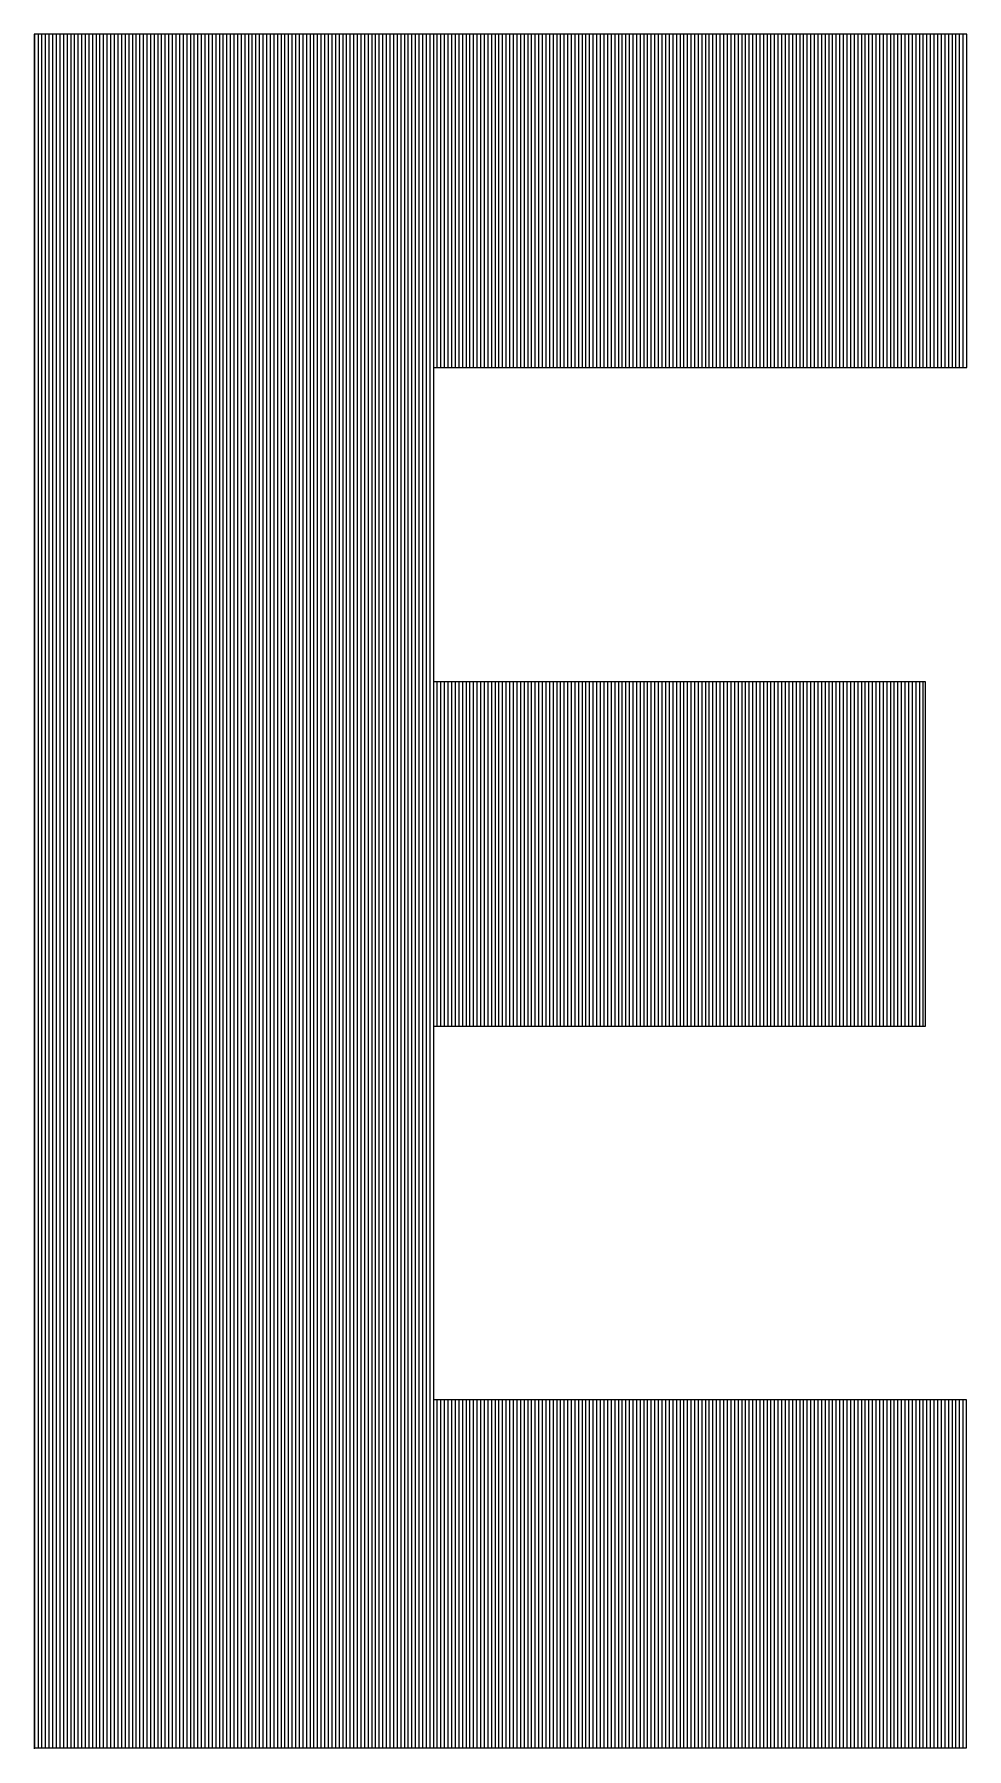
# Model space of a CAD drawing. Header units: millimetres. Extents: x 2 to 846, y 5 to 599.
# Drawn here: x 730.927 to 732.276, y 67.163 to 69.642 of the extents above; entities that cross this region are included whole.
import ezdxf

# ---------------------------------------------------------------- set-up
doc = ezdxf.new("R2010")
doc.units = ezdxf.units.MM
doc.linetypes.add('XKITLINE00', pattern=[0])
doc.layers.add('Outro tipo de objeto', color=7, linetype='Continuous', lineweight=0)

msp = doc.modelspace()

# ---------------------------------------------------------------- linework, layer by layer
at = {"layer": 'Outro tipo de objeto', "color": 7, "linetype": 'XKITLINE00', "lineweight": 0}
for p, q in [((732.2756, 69.6425), (730.9267, 69.6425)), ((730.9267, 69.6425), (730.9267, 67.1631)), ((730.9271, 69.642), (730.9271, 67.1643)), ((730.9273, 67.1643), (730.9273, 69.6425)), ((730.9326, 67.1643), (730.9326, 69.6425)), ((730.9378, 67.1643), (730.9378, 69.6425)), ((730.943, 67.1643), (730.943, 69.6425)), ((730.9483, 67.1643), (730.9483, 69.6425)), ((730.9535, 67.1643), (730.9535, 69.6425)), ((730.9588, 67.1643), (730.9588, 69.6425)), ((730.9588, 67.1643), (730.9588, 69.6425)), ((730.964, 67.1643), (730.964, 69.6425)), ((730.9693, 67.1643), (730.9693, 69.6425)), ((730.9745, 67.1643), (730.9745, 69.6425)), ((730.9798, 67.1643), (730.9798, 69.6425)), ((730.985, 67.1643), (730.985, 69.6425)), ((730.9903, 67.1643), (730.9903, 69.6425)), ((730.9955, 67.1643), (730.9955, 69.6425)), ((731.0008, 67.1643), (731.0008, 69.6425)), ((731.006, 67.1643), (731.006, 69.6425)), ((731.0113, 67.1643), (731.0113, 69.6425)), ((731.0165, 67.1643), (731.0165, 69.6425)), ((731.0217, 67.1643), (731.0217, 69.6425)), ((731.027, 67.1643), (731.027, 69.6425)), ((731.0322, 67.1643), (731.0322, 69.6425)), ((731.0375, 67.1643), (731.0375, 69.6425)), ((731.0427, 67.1643), (731.0427, 69.6425)), ((731.048, 67.1643), (731.048, 69.6425)), ((731.0532, 67.1643), (731.0532, 69.6425)), ((731.0585, 67.1643), (731.0585, 69.6425)), ((731.0637, 67.1643), (731.0637, 69.6425)), ((731.069, 67.1643), (731.069, 69.6425)), ((731.0742, 67.1643), (731.0742, 69.6425)), ((731.0795, 67.1643), (731.0795, 69.6425)), ((731.0847, 67.1643), (731.0847, 69.6425)), ((731.09, 67.1643), (731.09, 69.6425)), ((731.0952, 67.1643), (731.0952, 69.6425)), ((731.1005, 67.1643), (731.1005, 69.6425)), ((731.1057, 67.1643), (731.1057, 69.6425)), ((731.1109, 67.1643), (731.1109, 69.6425)), ((731.1162, 67.1643), (731.1162, 69.6425)), ((731.1214, 67.1643), (731.1214, 69.6425)), ((731.1267, 67.1643), (731.1267, 69.6425)), ((731.1319, 67.1643), (731.1319, 69.6425)), ((731.1372, 67.1643), (731.1372, 69.6425)), ((731.1424, 67.1643), (731.1424, 69.6425)), ((731.1477, 67.1643), (731.1477, 69.6425)), ((731.1529, 67.1643), (731.1529, 69.6425)), ((731.1582, 67.1643), (731.1582, 69.6425)), ((731.1634, 67.1643), (731.1634, 69.6425)), ((731.1687, 67.1643), (731.1687, 69.6425)), ((731.1739, 67.1643), (731.1739, 69.6425)), ((731.1792, 67.1643), (731.1792, 69.6425)), ((731.1844, 67.1643), (731.1844, 69.6425)), ((731.1896, 67.1643), (731.1896, 69.6425)), ((731.1949, 67.1643), (731.1949, 69.6425)), ((731.2001, 67.1643), (731.2001, 69.6425)), ((731.2054, 67.1643), (731.2054, 69.6425)), ((731.2106, 67.1643), (731.2106, 69.6425)), ((731.2159, 67.1643), (731.2159, 69.6425)), ((731.2211, 67.1643), (731.2211, 69.6425)), ((731.2264, 67.1643), (731.2264, 69.6425)), ((731.2316, 67.1643), (731.2316, 69.6425)), ((731.2369, 67.1643), (731.2369, 69.6425)), ((731.2421, 67.1643), (731.2421, 69.6425)), ((731.2474, 67.1643), (731.2474, 69.6425)), ((731.2526, 67.1643), (731.2526, 69.6425)), ((731.2579, 67.1643), (731.2579, 69.6425)), ((731.2631, 67.1643), (731.2631, 69.6425)), ((731.2684, 67.1643), (731.2684, 69.6425)), ((731.2736, 67.1643), (731.2736, 69.6425)), ((731.2788, 67.1643), (731.2788, 69.6425)), ((731.2841, 67.1643), (731.2841, 69.6425)), ((731.2893, 67.1643), (731.2893, 69.6425)), ((731.2946, 67.1643), (731.2946, 69.6425)), ((731.2998, 67.1643), (731.2998, 69.6425)), ((731.3051, 67.1643), (731.3051, 69.6425)), ((731.3103, 67.1643), (731.3103, 69.6425)), ((731.3156, 67.1643), (731.3156, 69.6425)), ((731.3208, 67.1643), (731.3208, 69.6425)), ((731.3261, 67.1643), (731.3261, 69.6425)), ((731.3313, 67.1643), (731.3313, 69.6425)), ((731.3366, 67.1643), (731.3366, 69.6425)), ((731.3418, 67.1643), (731.3418, 69.6425)), ((731.3471, 67.1643), (731.3471, 69.6425)), ((731.3523, 67.1643), (731.3523, 69.6425)), ((731.3576, 67.1643), (731.3576, 69.6425)), ((731.3628, 67.1643), (731.3628, 69.6425)), ((731.368, 67.1643), (731.368, 69.6425)), ((731.3733, 67.1643), (731.3733, 69.6425)), ((731.3785, 67.1643), (731.3785, 69.6425)), ((731.3838, 67.1643), (731.3838, 69.6425)), ((731.389, 67.1643), (731.389, 69.6425)), ((731.3943, 67.1643), (731.3943, 69.6425)), ((731.3995, 67.1643), (731.3995, 69.6425)), ((731.4048, 67.1643), (731.4048, 69.6425)), ((731.41, 67.1643), (731.41, 69.6425)), ((731.4153, 67.1643), (731.4153, 69.6425)), ((731.4205, 67.1643), (731.4205, 69.6425)), ((731.4258, 67.1643), (731.4258, 69.6425)), ((731.431, 67.1643), (731.431, 69.6425)), ((731.4363, 67.1643), (731.4363, 69.6425)), ((731.4415, 67.1643), (731.4415, 69.6425)), ((731.4467, 67.1643), (731.4467, 69.6425)), ((731.452, 67.1643), (731.452, 69.6425)), ((731.4572, 67.1643), (731.4572, 69.6425)), ((731.4625, 67.1643), (731.4625, 69.6425)), ((731.4677, 67.1643), (731.4677, 69.6425)), ((731.473, 67.1643), (731.473, 69.6425)), ((731.4782, 67.1643), (731.4782, 69.6425)), ((731.4835, 67.1643), (731.4835, 69.6425)), ((731.4887, 67.1643), (731.4887, 69.6425)), ((731.494, 67.1643), (731.494, 69.6425)), ((731.4992, 67.1643), (731.4992, 69.6425)), ((731.5045, 67.1643), (731.5045, 69.6425)), ((731.5097, 69.1607), (731.5097, 69.6425)), ((731.5097, 69.6425), (731.5097, 69.6425)), ((731.515, 69.1607), (731.515, 69.6425)), ((731.515, 69.6425), (731.515, 69.6425)), ((731.5202, 69.1607), (731.5202, 69.6425)), ((731.5202, 69.6425), (731.5202, 69.6425)), ((731.5255, 69.1607), (731.5255, 69.6425)), ((731.5255, 69.6425), (731.5255, 69.6425)), ((731.5307, 69.1607), (731.5307, 69.6425)), ((731.5307, 69.6425), (731.5307, 69.6425)), ((731.5359, 69.1607), (731.5359, 69.6425)), ((731.5359, 69.6425), (731.5359, 69.6425)), ((731.5412, 69.1607), (731.5412, 69.6425)), ((731.5412, 69.6425), (731.5412, 69.6425)), ((731.5464, 69.1607), (731.5464, 69.6425)), ((731.5464, 69.6425), (731.5464, 69.6425)), ((731.5517, 69.1607), (731.5517, 69.6425)), ((731.5517, 69.6425), (731.5517, 69.6425)), ((731.5569, 69.1607), (731.5569, 69.6425)), ((731.5569, 69.6425), (731.5569, 69.6425)), ((731.5622, 69.1607), (731.5622, 69.6425)), ((731.5622, 69.6425), (731.5622, 69.6425)), ((731.5674, 69.1607), (731.5674, 69.6425)), ((731.5674, 69.6425), (731.5674, 69.6425)), ((731.5727, 69.1607), (731.5727, 69.6425)), ((731.5727, 69.6425), (731.5727, 69.6425)), ((731.5779, 69.1607), (731.5779, 69.6425)), ((731.5779, 69.6425), (731.5779, 69.6425)), ((731.5832, 69.1607), (731.5832, 69.6425)), ((731.5832, 69.6425), (731.5832, 69.6425)), ((731.5884, 69.1607), (731.5884, 69.6425)), ((731.5884, 69.6425), (731.5884, 69.6425)), ((731.5937, 69.1607), (731.5937, 69.6425)), ((731.5937, 69.6425), (731.5937, 69.6425)), ((731.5989, 69.1607), (731.5989, 69.6425)), ((731.5989, 69.6425), (731.5989, 69.6425)), ((731.6042, 69.1607), (731.6042, 69.6425)), ((731.6042, 69.6425), (731.6042, 69.6425)), ((731.6094, 69.1607), (731.6094, 69.6425)), ((731.6094, 69.6425), (731.6094, 69.6425)), ((731.6146, 69.1607), (731.6146, 69.6425)), ((731.6146, 69.6425), (731.6146, 69.6425)), ((731.6199, 69.1607), (731.6199, 69.6425)), ((731.6199, 69.6425), (731.6199, 69.6425)), ((731.6251, 69.1607), (731.6251, 69.6425)), ((731.6251, 69.6425), (731.6251, 69.6425)), ((731.6304, 69.1607), (731.6304, 69.6425)), ((731.6304, 69.6425), (731.6304, 69.6425)), ((731.6356, 69.1607), (731.6356, 69.6425)), ((731.6356, 69.6425), (731.6356, 69.6425)), ((731.6409, 69.1607), (731.6409, 69.6425)), ((731.6409, 69.6425), (731.6409, 69.6425)), ((731.6461, 69.1607), (731.6461, 69.6425)), ((731.6461, 69.6425), (731.6461, 69.6425)), ((731.6514, 69.1607), (731.6514, 69.6425)), ((731.6514, 69.6425), (731.6514, 69.6425)), ((731.6566, 69.1607), (731.6566, 69.6425)), ((731.6566, 69.6425), (731.6566, 69.6425)), ((731.6619, 69.1607), (731.6619, 69.6425)), ((731.6619, 69.6425), (731.6619, 69.6425)), ((731.6671, 69.1607), (731.6671, 69.6425)), ((731.6671, 69.6425), (731.6671, 69.6425)), ((731.6724, 69.1607), (731.6724, 69.6425)), ((731.6724, 69.6425), (731.6724, 69.6425)), ((731.6776, 69.1607), (731.6776, 69.6425)), ((731.6776, 69.6425), (731.6776, 69.6425)), ((731.6829, 69.1607), (731.6829, 69.6425)), ((731.6829, 69.6425), (731.6829, 69.6425)), ((731.6881, 69.1607), (731.6881, 69.6425)), ((731.6881, 69.6425), (731.6881, 69.6425)), ((731.6934, 69.1607), (731.6934, 69.6425)), ((731.6934, 69.6425), (731.6934, 69.6425)), ((731.6986, 69.1607), (731.6986, 69.6425)), ((731.6986, 69.6425), (731.6986, 69.6425)), ((731.7038, 69.1607), (731.7038, 69.6425)), ((731.7038, 69.6425), (731.7038, 69.6425)), ((731.7091, 69.1607), (731.7091, 69.6425)), ((731.7091, 69.6425), (731.7091, 69.6425)), ((731.7143, 69.1607), (731.7143, 69.6425)), ((731.7143, 69.6425), (731.7143, 69.6425)), ((731.7196, 69.1607), (731.7196, 69.6425)), ((731.7196, 69.6425), (731.7196, 69.6425)), ((731.7248, 69.1607), (731.7248, 69.6425)), ((731.7248, 69.6425), (731.7248, 69.6425)), ((731.7301, 69.1607), (731.7301, 69.6425)), ((731.7301, 69.6425), (731.7301, 69.6425)), ((731.7353, 69.1607), (731.7353, 69.6425)), ((731.7353, 69.6425), (731.7353, 69.6425)), ((731.7406, 69.1607), (731.7406, 69.6425)), ((731.7406, 69.6425), (731.7406, 69.6425)), ((731.7458, 69.1607), (731.7458, 69.6425)), ((731.7458, 69.6425), (731.7458, 69.6425)), ((731.7511, 69.1607), (731.7511, 69.6425)), ((731.7511, 69.6425), (731.7511, 69.6425)), ((731.7563, 69.1607), (731.7563, 69.6425)), ((731.7563, 69.6425), (731.7563, 69.6425)), ((731.7616, 69.1607), (731.7616, 69.6425)), ((731.7616, 69.6425), (731.7616, 69.6425)), ((731.7668, 69.1607), (731.7668, 69.6425)), ((731.7668, 69.6425), (731.7668, 69.6425)), ((731.7721, 69.1607), (731.7721, 69.6425)), ((731.7721, 69.6425), (731.7721, 69.6425)), ((731.7773, 69.1607), (731.7773, 69.6425)), ((731.7773, 69.6425), (731.7773, 69.6425)), ((731.7826, 69.1607), (731.7826, 69.6425)), ((731.7826, 69.6425), (731.7826, 69.6425)), ((731.7878, 69.1607), (731.7878, 69.6425)), ((731.7878, 69.6425), (731.7878, 69.6425)), ((731.793, 69.1607), (731.793, 69.6425)), ((731.793, 69.6425), (731.793, 69.6425)), ((731.7983, 69.1607), (731.7983, 69.6425)), ((731.7983, 69.6425), (731.7983, 69.6425)), ((731.8035, 69.1607), (731.8035, 69.6425)), ((731.8035, 69.6425), (731.8035, 69.6425)), ((731.8088, 69.1607), (731.8088, 69.6425)), ((731.8088, 69.6425), (731.8088, 69.6425)), ((731.814, 69.1607), (731.814, 69.6425)), ((731.814, 69.6425), (731.814, 69.6425)), ((731.8193, 69.1607), (731.8193, 69.6425)), ((731.8193, 69.6425), (731.8193, 69.6425)), ((731.8245, 69.1607), (731.8245, 69.6425)), ((731.8245, 69.6425), (731.8245, 69.6425)), ((731.8298, 69.1607), (731.8298, 69.6425)), ((731.8298, 69.6425), (731.8298, 69.6425)), ((731.835, 69.1607), (731.835, 69.6425)), ((731.835, 69.6425), (731.835, 69.6425)), ((731.8403, 69.1607), (731.8403, 69.6425)), ((731.8403, 69.6425), (731.8403, 69.6425)), ((731.8455, 69.1607), (731.8455, 69.6425)), ((731.8455, 69.6425), (731.8455, 69.6425)), ((731.8508, 69.1607), (731.8508, 69.6425)), ((731.8508, 69.6425), (731.8508, 69.6425)), ((731.856, 69.1607), (731.856, 69.6425)), ((731.856, 69.6425), (731.856, 69.6425)), ((731.8613, 69.1607), (731.8613, 69.6425)), ((731.8613, 69.6425), (731.8613, 69.6425)), ((731.8665, 69.1607), (731.8665, 69.6425)), ((731.8665, 69.6425), (731.8665, 69.6425)), ((731.8717, 69.1607), (731.8717, 69.6425)), ((731.8717, 69.6425), (731.8717, 69.6425)), ((731.877, 69.1607), (731.877, 69.6425)), ((731.877, 69.6425), (731.877, 69.6425)), ((731.8822, 69.1607), (731.8822, 69.6425)), ((731.8822, 69.6425), (731.8822, 69.6425)), ((731.8875, 69.1607), (731.8875, 69.6425)), ((731.8875, 69.6425), (731.8875, 69.6425)), ((731.8927, 69.1607), (731.8927, 69.6425)), ((731.8927, 69.6425), (731.8927, 69.6425)), ((731.898, 69.1607), (731.898, 69.6425)), ((731.898, 69.6425), (731.898, 69.6425)), ((731.9032, 69.1607), (731.9032, 69.6425)), ((731.9032, 69.6425), (731.9032, 69.6425)), ((731.9085, 69.1607), (731.9085, 69.6425)), ((731.9085, 69.6425), (731.9085, 69.6425)), ((731.9137, 69.1607), (731.9137, 69.6425)), ((731.9137, 69.6425), (731.9137, 69.6425)), ((731.919, 69.1607), (731.919, 69.6425)), ((731.919, 69.6425), (731.919, 69.6425)), ((731.9242, 69.1607), (731.9242, 69.6425)), ((731.9242, 69.6425), (731.9242, 69.6425)), ((731.9295, 69.1607), (731.9295, 69.6425)), ((731.9295, 69.6425), (731.9295, 69.6425)), ((731.9347, 69.1607), (731.9347, 69.6425)), ((731.9347, 69.6425), (731.9347, 69.6425)), ((731.94, 69.1607), (731.94, 69.6425)), ((731.94, 69.6425), (731.94, 69.6425)), ((731.9452, 69.1607), (731.9452, 69.6425)), ((731.9452, 69.6425), (731.9452, 69.6425)), ((731.9505, 69.1607), (731.9505, 69.6425)), ((731.9505, 69.6425), (731.9505, 69.6425)), ((731.9557, 69.1607), (731.9557, 69.6425)), ((731.9557, 69.6425), (731.9557, 69.6425)), ((731.9609, 69.1607), (731.9609, 69.6425)), ((731.9609, 69.6425), (731.9609, 69.6425)), ((731.9662, 69.1607), (731.9662, 69.6425)), ((731.9662, 69.6425), (731.9662, 69.6425)), ((731.9714, 69.1607), (731.9714, 69.6425)), ((731.9714, 69.6425), (731.9714, 69.6425)), ((731.9767, 69.1607), (731.9767, 69.6425)), ((731.9767, 69.6425), (731.9767, 69.6425)), ((731.9819, 69.1607), (731.9819, 69.6425)), ((731.9819, 69.6425), (731.9819, 69.6425)), ((731.9872, 69.1607), (731.9872, 69.6425)), ((731.9872, 69.6425), (731.9872, 69.6425)), ((731.9924, 69.1607), (731.9924, 69.6425)), ((731.9924, 69.6425), (731.9924, 69.6425)), ((731.9977, 69.1607), (731.9977, 69.6425)), ((731.9977, 69.6425), (731.9977, 69.6425)), ((732.0029, 69.1607), (732.0029, 69.6425)), ((732.0029, 69.6425), (732.0029, 69.6425)), ((732.0082, 69.1607), (732.0082, 69.6425)), ((732.0082, 69.6425), (732.0082, 69.6425)), ((732.0134, 69.1607), (732.0134, 69.6425)), ((732.0134, 69.6425), (732.0134, 69.6425)), ((732.0187, 69.1607), (732.0187, 69.6425)), ((732.0187, 69.6425), (732.0187, 69.6425)), ((732.0239, 69.1607), (732.0239, 69.6425)), ((732.0239, 69.6425), (732.0239, 69.6425)), ((732.0292, 69.1607), (732.0292, 69.6425)), ((732.0292, 69.6425), (732.0292, 69.6425)), ((732.0344, 69.1607), (732.0344, 69.6425)), ((732.0344, 69.6425), (732.0344, 69.6425)), ((732.0396, 69.1607), (732.0396, 69.6425)), ((732.0396, 69.6425), (732.0396, 69.6425)), ((732.0449, 69.1607), (732.0449, 69.6425)), ((732.0449, 69.6425), (732.0449, 69.6425)), ((732.0501, 69.1607), (732.0501, 69.6425)), ((732.0501, 69.6425), (732.0501, 69.6425)), ((732.0554, 69.1607), (732.0554, 69.6425)), ((732.0554, 69.6425), (732.0554, 69.6425)), ((732.0606, 69.1607), (732.0606, 69.6425)), ((732.0606, 69.6425), (732.0606, 69.6425)), ((732.0659, 69.1607), (732.0659, 69.6425)), ((732.0659, 69.6425), (732.0659, 69.6425)), ((732.0711, 69.1607), (732.0711, 69.6425)), ((732.0711, 69.6425), (732.0711, 69.6425)), ((732.0764, 69.1607), (732.0764, 69.6425)), ((732.0764, 69.6425), (732.0764, 69.6425)), ((732.0816, 69.1607), (732.0816, 69.6425)), ((732.0816, 69.6425), (732.0816, 69.6425)), ((732.0869, 69.1607), (732.0869, 69.6425)), ((732.0869, 69.6425), (732.0869, 69.6425)), ((732.0921, 69.1607), (732.0921, 69.6425)), ((732.0921, 69.6425), (732.0921, 69.6425)), ((732.0974, 69.1607), (732.0974, 69.6425)), ((732.0974, 69.6425), (732.0974, 69.6425)), ((732.1026, 69.1607), (732.1026, 69.6425)), ((732.1026, 69.6425), (732.1026, 69.6425)), ((732.1079, 69.1607), (732.1079, 69.6425)), ((732.1079, 69.6425), (732.1079, 69.6425)), ((732.1131, 69.1607), (732.1131, 69.6425)), ((732.1131, 69.6425), (732.1131, 69.6425)), ((732.1184, 69.1607), (732.1184, 69.6425)), ((732.1184, 69.6425), (732.1184, 69.6425)), ((732.1236, 69.1607), (732.1236, 69.6425)), ((732.1236, 69.6425), (732.1236, 69.6425)), ((732.1288, 69.1607), (732.1288, 69.6425)), ((732.1288, 69.6425), (732.1288, 69.6425)), ((732.1341, 69.1607), (732.1341, 69.6425)), ((732.1341, 69.6425), (732.1341, 69.6425)), ((732.1393, 69.1607), (732.1393, 69.6425)), ((732.1393, 69.6425), (732.1393, 69.6425)), ((732.1446, 69.1607), (732.1446, 69.6425)), ((732.1446, 69.6425), (732.1446, 69.6425)), ((732.1498, 69.1607), (732.1498, 69.6425)), ((732.1498, 69.6425), (732.1498, 69.6425)), ((732.1551, 69.1607), (732.1551, 69.6425)), ((732.1551, 69.6425), (732.1551, 69.6425)), ((732.1603, 69.1607), (732.1603, 69.6425)), ((732.1603, 69.6425), (732.1603, 69.6425)), ((732.1656, 69.1607), (732.1656, 69.6425)), ((732.1656, 69.6425), (732.1656, 69.6425)), ((732.1708, 69.1607), (732.1708, 69.6425)), ((732.1708, 69.6425), (732.1708, 69.6425)), ((732.1761, 69.1607), (732.1761, 69.6425)), ((732.1761, 69.6425), (732.1761, 69.6425)), ((732.1813, 69.1607), (732.1813, 69.6425)), ((732.1813, 69.6425), (732.1813, 69.6425)), ((732.1866, 69.1607), (732.1866, 69.6425)), ((732.1866, 69.6425), (732.1866, 69.6425)), ((732.1918, 69.1607), (732.1918, 69.6425)), ((732.1918, 69.6425), (732.1918, 69.6425)), ((732.1971, 69.1607), (732.1971, 69.6425)), ((732.1971, 69.6425), (732.1971, 69.6425)), ((732.2023, 69.1607), (732.2023, 69.6425)), ((732.2023, 69.6425), (732.2023, 69.6425)), ((732.2076, 69.1607), (732.2076, 69.6425)), ((732.2076, 69.6425), (732.2076, 69.6425)), ((732.2128, 69.1607), (732.2128, 69.6425)), ((732.2128, 69.6425), (732.2128, 69.6425)), ((732.218, 69.1607), (732.218, 69.6425)), ((732.218, 69.6425), (732.218, 69.6425)), ((732.2233, 69.1607), (732.2233, 69.6425)), ((732.2233, 69.6425), (732.2233, 69.6425)), ((732.2285, 69.1607), (732.2285, 69.6425)), ((732.2285, 69.6425), (732.2285, 69.6425)), ((732.2338, 69.1607), (732.2338, 69.6425)), ((732.2338, 69.6425), (732.2338, 69.6425)), ((732.239, 69.1607), (732.239, 69.6425)), ((732.239, 69.6425), (732.239, 69.6425)), ((732.2443, 69.1607), (732.2443, 69.6425)), ((732.2443, 69.6425), (732.2443, 69.6425)), ((732.2495, 69.1607), (732.2495, 69.6425)), ((732.2495, 69.6425), (732.2495, 69.6425)), ((732.2548, 69.1607), (732.2548, 69.6425)), ((732.2548, 69.6425), (732.2548, 69.6425)), ((732.26, 69.1607), (732.26, 69.6425)), ((732.26, 69.6425), (732.26, 69.6425)), ((732.2653, 69.1607), (732.2653, 69.6425)), ((732.2653, 69.6425), (732.2653, 69.6425)), ((732.2705, 69.1607), (732.2705, 69.6425)), ((732.2705, 69.6425), (732.2705, 69.6425)), ((732.2756, 69.1607), (732.2756, 69.6425)), ((731.5049, 68.706), (731.5049, 69.1607)), ((731.5049, 69.1607), (732.2756, 69.1607)), ((732.2157, 68.706), (731.5049, 68.706)), ((731.5097, 68.2079), (731.5097, 68.706)), ((731.515, 68.2079), (731.515, 68.706)), ((731.5202, 68.2079), (731.5202, 68.706)), ((731.5255, 68.2079), (731.5255, 68.706)), ((731.5307, 68.2079), (731.5307, 68.706)), ((731.5359, 68.2079), (731.5359, 68.706)), ((731.5412, 68.2079), (731.5412, 68.706)), ((731.5464, 68.2079), (731.5464, 68.706)), ((731.5517, 68.2079), (731.5517, 68.706)), ((731.5569, 68.2079), (731.5569, 68.706)), ((731.5622, 68.2079), (731.5622, 68.706)), ((731.5674, 68.2079), (731.5674, 68.706)), ((731.5727, 68.2079), (731.5727, 68.706)), ((731.5779, 68.2079), (731.5779, 68.706)), ((731.5832, 68.2079), (731.5832, 68.706)), ((731.5884, 68.2079), (731.5884, 68.706)), ((731.5937, 68.2079), (731.5937, 68.706)), ((731.5989, 68.2079), (731.5989, 68.706)), ((731.6042, 68.2079), (731.6042, 68.706)), ((731.6094, 68.2079), (731.6094, 68.706)), ((731.6146, 68.2079), (731.6146, 68.706)), ((731.6199, 68.2079), (731.6199, 68.706)), ((731.6251, 68.2079), (731.6251, 68.706)), ((731.6304, 68.2079), (731.6304, 68.706)), ((731.6356, 68.2079), (731.6356, 68.706)), ((731.6409, 68.2079), (731.6409, 68.706)), ((731.6461, 68.2079), (731.6461, 68.706)), ((731.6514, 68.2079), (731.6514, 68.706)), ((731.6566, 68.2079), (731.6566, 68.706)), ((731.6619, 68.2079), (731.6619, 68.706)), ((731.6671, 68.2079), (731.6671, 68.706)), ((731.6724, 68.2079), (731.6724, 68.706)), ((731.6776, 68.2079), (731.6776, 68.706)), ((731.6829, 68.2079), (731.6829, 68.706)), ((731.6881, 68.2079), (731.6881, 68.706)), ((731.6934, 68.2079), (731.6934, 68.706)), ((731.6986, 68.2079), (731.6986, 68.706)), ((731.7038, 68.2079), (731.7038, 68.706)), ((731.7091, 68.2079), (731.7091, 68.706)), ((731.7143, 68.2079), (731.7143, 68.706)), ((731.7196, 68.2079), (731.7196, 68.706)), ((731.7248, 68.2079), (731.7248, 68.706)), ((731.7301, 68.2079), (731.7301, 68.706)), ((731.7353, 68.2079), (731.7353, 68.706)), ((731.7406, 68.2079), (731.7406, 68.706)), ((731.7458, 68.2079), (731.7458, 68.706)), ((731.7511, 68.2079), (731.7511, 68.706)), ((731.7563, 68.2079), (731.7563, 68.706)), ((731.7616, 68.2079), (731.7616, 68.706)), ((731.7668, 68.2079), (731.7668, 68.706)), ((731.7721, 68.2079), (731.7721, 68.706)), ((731.7773, 68.2079), (731.7773, 68.706)), ((731.7826, 68.2079), (731.7826, 68.706)), ((731.7878, 68.2079), (731.7878, 68.706)), ((731.793, 68.2079), (731.793, 68.706)), ((731.7983, 68.2079), (731.7983, 68.706)), ((731.8035, 68.2079), (731.8035, 68.706)), ((731.8088, 68.2079), (731.8088, 68.706)), ((731.814, 68.2079), (731.814, 68.706)), ((731.8193, 68.2079), (731.8193, 68.706)), ((731.8245, 68.2079), (731.8245, 68.706)), ((731.8298, 68.2079), (731.8298, 68.706)), ((731.835, 68.2079), (731.835, 68.706)), ((731.8403, 68.2079), (731.8403, 68.706)), ((731.8455, 68.2079), (731.8455, 68.706)), ((731.8508, 68.2079), (731.8508, 68.706)), ((731.856, 68.2079), (731.856, 68.706)), ((731.8613, 68.2079), (731.8613, 68.706)), ((731.8665, 68.2079), (731.8665, 68.706)), ((731.8717, 68.2079), (731.8717, 68.706)), ((731.877, 68.2079), (731.877, 68.706)), ((731.8822, 68.2079), (731.8822, 68.706)), ((731.8875, 68.2079), (731.8875, 68.706)), ((731.8927, 68.2079), (731.8927, 68.706)), ((731.898, 68.2079), (731.898, 68.706)), ((731.9032, 68.2079), (731.9032, 68.706)), ((731.9085, 68.2079), (731.9085, 68.706)), ((731.9137, 68.2079), (731.9137, 68.706)), ((731.919, 68.2079), (731.919, 68.706)), ((731.9242, 68.2079), (731.9242, 68.706)), ((731.9295, 68.2079), (731.9295, 68.706)), ((731.9347, 68.2079), (731.9347, 68.706)), ((731.94, 68.2079), (731.94, 68.706)), ((731.9452, 68.2079), (731.9452, 68.706)), ((731.9505, 68.2079), (731.9505, 68.706)), ((731.9557, 68.2079), (731.9557, 68.706)), ((731.9609, 68.2079), (731.9609, 68.706)), ((731.9662, 68.2079), (731.9662, 68.706)), ((731.9714, 68.2079), (731.9714, 68.706)), ((731.9767, 68.2079), (731.9767, 68.706)), ((731.9819, 68.2079), (731.9819, 68.706)), ((731.9872, 68.2079), (731.9872, 68.706)), ((731.9924, 68.2079), (731.9924, 68.706)), ((731.9977, 68.2079), (731.9977, 68.706)), ((732.0029, 68.2079), (732.0029, 68.706)), ((732.0082, 68.2079), (732.0082, 68.706)), ((732.0134, 68.2079), (732.0134, 68.706)), ((732.0187, 68.2079), (732.0187, 68.706)), ((732.0239, 68.2079), (732.0239, 68.706)), ((732.0292, 68.2079), (732.0292, 68.706)), ((732.0344, 68.2079), (732.0344, 68.706)), ((732.0396, 68.2079), (732.0396, 68.706)), ((732.0449, 68.2079), (732.0449, 68.706)), ((732.0501, 68.2079), (732.0501, 68.706)), ((732.0554, 68.2079), (732.0554, 68.706)), ((732.0606, 68.2079), (732.0606, 68.706)), ((732.0659, 68.2079), (732.0659, 68.706)), ((732.0711, 68.2079), (732.0711, 68.706)), ((732.0764, 68.2079), (732.0764, 68.706)), ((732.0816, 68.2079), (732.0816, 68.706)), ((732.0869, 68.2079), (732.0869, 68.706)), ((732.0921, 68.2079), (732.0921, 68.706)), ((732.0974, 68.2079), (732.0974, 68.706)), ((732.1026, 68.2079), (732.1026, 68.706)), ((732.1079, 68.2079), (732.1079, 68.706)), ((732.1131, 68.2079), (732.1131, 68.706)), ((732.1184, 68.2079), (732.1184, 68.706)), ((732.1236, 68.2079), (732.1236, 68.706)), ((732.1288, 68.2079), (732.1288, 68.706)), ((732.1341, 68.2079), (732.1341, 68.706)), ((732.1393, 68.2079), (732.1393, 68.706)), ((732.1446, 68.2079), (732.1446, 68.706)), ((732.1498, 68.2079), (732.1498, 68.706)), ((732.1551, 68.2079), (732.1551, 68.706)), ((732.1603, 68.2079), (732.1603, 68.706)), ((732.1656, 68.2079), (732.1656, 68.706)), ((732.1708, 68.2079), (732.1708, 68.706)), ((732.1761, 68.2079), (732.1761, 68.706)), ((732.1813, 68.2079), (732.1813, 68.706)), ((732.1866, 68.2079), (732.1866, 68.706)), ((732.1918, 68.2079), (732.1918, 68.706)), ((732.1971, 68.2079), (732.1971, 68.706)), ((732.2023, 68.2079), (732.2023, 68.706)), ((732.2076, 68.2079), (732.2076, 68.706)), ((732.2128, 68.2079), (732.2128, 68.706)), ((732.2157, 68.2079), (732.2157, 68.706)), ((731.5049, 67.6674), (731.5049, 68.2079)), ((731.5049, 68.2079), (732.2157, 68.2079)), ((732.2753, 67.6674), (731.5049, 67.6674)), ((731.5097, 67.1643), (731.5097, 67.6674)), ((731.515, 67.1643), (731.515, 67.6674)), ((731.5202, 67.1643), (731.5202, 67.6674)), ((731.5255, 67.1643), (731.5255, 67.6674)), ((731.5307, 67.1643), (731.5307, 67.6674)), ((731.5359, 67.1643), (731.5359, 67.6674)), ((731.5412, 67.1643), (731.5412, 67.6674)), ((731.5464, 67.1643), (731.5464, 67.6674)), ((731.5517, 67.1643), (731.5517, 67.6674)), ((731.5569, 67.1643), (731.5569, 67.6674)), ((731.5622, 67.1643), (731.5622, 67.6674)), ((731.5674, 67.1643), (731.5674, 67.6674)), ((731.5727, 67.1643), (731.5727, 67.6674)), ((731.5779, 67.1643), (731.5779, 67.6674)), ((731.5832, 67.1643), (731.5832, 67.6674)), ((731.5884, 67.1643), (731.5884, 67.6674)), ((731.5937, 67.1643), (731.5937, 67.6674)), ((731.5989, 67.1643), (731.5989, 67.6674)), ((731.6042, 67.1643), (731.6042, 67.6674)), ((731.6094, 67.1643), (731.6094, 67.6674)), ((731.6146, 67.1643), (731.6146, 67.6674)), ((731.6199, 67.1643), (731.6199, 67.6674)), ((731.6251, 67.1643), (731.6251, 67.6674)), ((731.6304, 67.1643), (731.6304, 67.6674)), ((731.6356, 67.1643), (731.6356, 67.6674)), ((731.6409, 67.1643), (731.6409, 67.6674)), ((731.6461, 67.1643), (731.6461, 67.6674)), ((731.6514, 67.1643), (731.6514, 67.6674)), ((731.6566, 67.1643), (731.6566, 67.6674)), ((731.6619, 67.1643), (731.6619, 67.6674)), ((731.6671, 67.1643), (731.6671, 67.6674)), ((731.6724, 67.1643), (731.6724, 67.6674)), ((731.6776, 67.1643), (731.6776, 67.6674)), ((731.6829, 67.1643), (731.6829, 67.6674)), ((731.6881, 67.1643), (731.6881, 67.6674)), ((731.6934, 67.1643), (731.6934, 67.6674)), ((731.6986, 67.1643), (731.6986, 67.6674)), ((731.7038, 67.1643), (731.7038, 67.6674)), ((731.7091, 67.1643), (731.7091, 67.6674)), ((731.7143, 67.1643), (731.7143, 67.6674)), ((731.7196, 67.1643), (731.7196, 67.6674)), ((731.7248, 67.1643), (731.7248, 67.6674)), ((731.7301, 67.1643), (731.7301, 67.6674)), ((731.7353, 67.1643), (731.7353, 67.6674)), ((731.7406, 67.1643), (731.7406, 67.6674)), ((731.7458, 67.1643), (731.7458, 67.6674)), ((731.7511, 67.1643), (731.7511, 67.6674)), ((731.7563, 67.1643), (731.7563, 67.6674)), ((731.7616, 67.1643), (731.7616, 67.6674)), ((731.7668, 67.1643), (731.7668, 67.6674)), ((731.7721, 67.1643), (731.7721, 67.6674)), ((731.7773, 67.1643), (731.7773, 67.6674)), ((731.7826, 67.1643), (731.7826, 67.6674)), ((731.7878, 67.1643), (731.7878, 67.6674)), ((731.793, 67.1643), (731.793, 67.6674)), ((731.7983, 67.1643), (731.7983, 67.6674)), ((731.8035, 67.1643), (731.8035, 67.6674)), ((731.8088, 67.1643), (731.8088, 67.6674)), ((731.814, 67.1643), (731.814, 67.6674)), ((731.8193, 67.1643), (731.8193, 67.6674)), ((731.8245, 67.1643), (731.8245, 67.6674)), ((731.8298, 67.1643), (731.8298, 67.6674)), ((731.835, 67.1643), (731.835, 67.6674)), ((731.8403, 67.1643), (731.8403, 67.6674)), ((731.8455, 67.1643), (731.8455, 67.6674)), ((731.8508, 67.1643), (731.8508, 67.6674)), ((731.856, 67.1643), (731.856, 67.6674)), ((731.8613, 67.1643), (731.8613, 67.6674)), ((731.8665, 67.1643), (731.8665, 67.6674)), ((731.8717, 67.1643), (731.8717, 67.6674)), ((731.877, 67.1643), (731.877, 67.6674)), ((731.8822, 67.1643), (731.8822, 67.6674)), ((731.8875, 67.1643), (731.8875, 67.6674)), ((731.8927, 67.1643), (731.8927, 67.6674)), ((731.898, 67.1643), (731.898, 67.6674)), ((731.9032, 67.1643), (731.9032, 67.6674)), ((731.9085, 67.1643), (731.9085, 67.6674)), ((731.9137, 67.1643), (731.9137, 67.6674)), ((731.919, 67.1643), (731.919, 67.6674)), ((731.9242, 67.1643), (731.9242, 67.6674)), ((731.9295, 67.1643), (731.9295, 67.6674)), ((731.9347, 67.1643), (731.9347, 67.6674)), ((731.94, 67.1643), (731.94, 67.6674)), ((731.9452, 67.1643), (731.9452, 67.6674)), ((731.9505, 67.1643), (731.9505, 67.6674)), ((731.9557, 67.1643), (731.9557, 67.6674)), ((731.9609, 67.1643), (731.9609, 67.6674)), ((731.9662, 67.1643), (731.9662, 67.6674)), ((731.9714, 67.1643), (731.9714, 67.6674)), ((731.9767, 67.1643), (731.9767, 67.6674)), ((731.9819, 67.1643), (731.9819, 67.6674)), ((731.9872, 67.1643), (731.9872, 67.6674)), ((731.9924, 67.1643), (731.9924, 67.6674)), ((731.9977, 67.1643), (731.9977, 67.6674)), ((732.0029, 67.1643), (732.0029, 67.6674)), ((732.0082, 67.1643), (732.0082, 67.6674)), ((732.0134, 67.1643), (732.0134, 67.6674)), ((732.0187, 67.1643), (732.0187, 67.6674)), ((732.0239, 67.1643), (732.0239, 67.6674)), ((732.0292, 67.1643), (732.0292, 67.6674)), ((732.0344, 67.1643), (732.0344, 67.6674)), ((732.0396, 67.1643), (732.0396, 67.6674)), ((732.0449, 67.1643), (732.0449, 67.6674)), ((732.0501, 67.1643), (732.0501, 67.6674)), ((732.0554, 67.1643), (732.0554, 67.6674)), ((732.0606, 67.1643), (732.0606, 67.6674)), ((732.0659, 67.1643), (732.0659, 67.6674)), ((732.0711, 67.1643), (732.0711, 67.6674)), ((732.0764, 67.1643), (732.0764, 67.6674)), ((732.0816, 67.1643), (732.0816, 67.6674)), ((732.0869, 67.1643), (732.0869, 67.6674)), ((732.0921, 67.1643), (732.0921, 67.6674)), ((732.0974, 67.1643), (732.0974, 67.6674)), ((732.1026, 67.1643), (732.1026, 67.6674)), ((732.1079, 67.1643), (732.1079, 67.6674)), ((732.1131, 67.1643), (732.1131, 67.6674)), ((732.1184, 67.1643), (732.1184, 67.6674)), ((732.1236, 67.1643), (732.1236, 67.6674)), ((732.1288, 67.1643), (732.1288, 67.6674)), ((732.1341, 67.1643), (732.1341, 67.6674)), ((732.1393, 67.1643), (732.1393, 67.6674)), ((732.1446, 67.1643), (732.1446, 67.6674)), ((732.1498, 67.1643), (732.1498, 67.6674)), ((732.1551, 67.1643), (732.1551, 67.6674)), ((732.1603, 67.1643), (732.1603, 67.6674)), ((732.1656, 67.1643), (732.1656, 67.6674)), ((732.1708, 67.1643), (732.1708, 67.6674)), ((732.1761, 67.1643), (732.1761, 67.6674)), ((732.1813, 67.1643), (732.1813, 67.6674)), ((732.1866, 67.1643), (732.1866, 67.6674)), ((732.1918, 67.1643), (732.1918, 67.6674)), ((732.1971, 67.1643), (732.1971, 67.6674)), ((732.2023, 67.1643), (732.2023, 67.6674)), ((732.2076, 67.1643), (732.2076, 67.6674)), ((732.2128, 67.1643), (732.2128, 67.6674)), ((732.218, 67.1643), (732.218, 67.6674)), ((732.2233, 67.1643), (732.2233, 67.6674)), ((732.2285, 67.1643), (732.2285, 67.6674)), ((732.2338, 67.1643), (732.2338, 67.6674)), ((732.239, 67.1643), (732.239, 67.6674)), ((732.2443, 67.1643), (732.2443, 67.6674)), ((732.2495, 67.1643), (732.2495, 67.6674)), ((732.2548, 67.1643), (732.2548, 67.6674)), ((732.26, 67.1643), (732.26, 67.6674)), ((732.2653, 67.1643), (732.2653, 67.6674)), ((732.2705, 67.1643), (732.2705, 67.6674)), ((732.2753, 67.1643), (732.2753, 67.6674)), ((730.9271, 67.1643), (732.2753, 67.1643))]:
    msp.add_line(p, q, dxfattribs=at)

doc.saveas('drawing.dxf')
